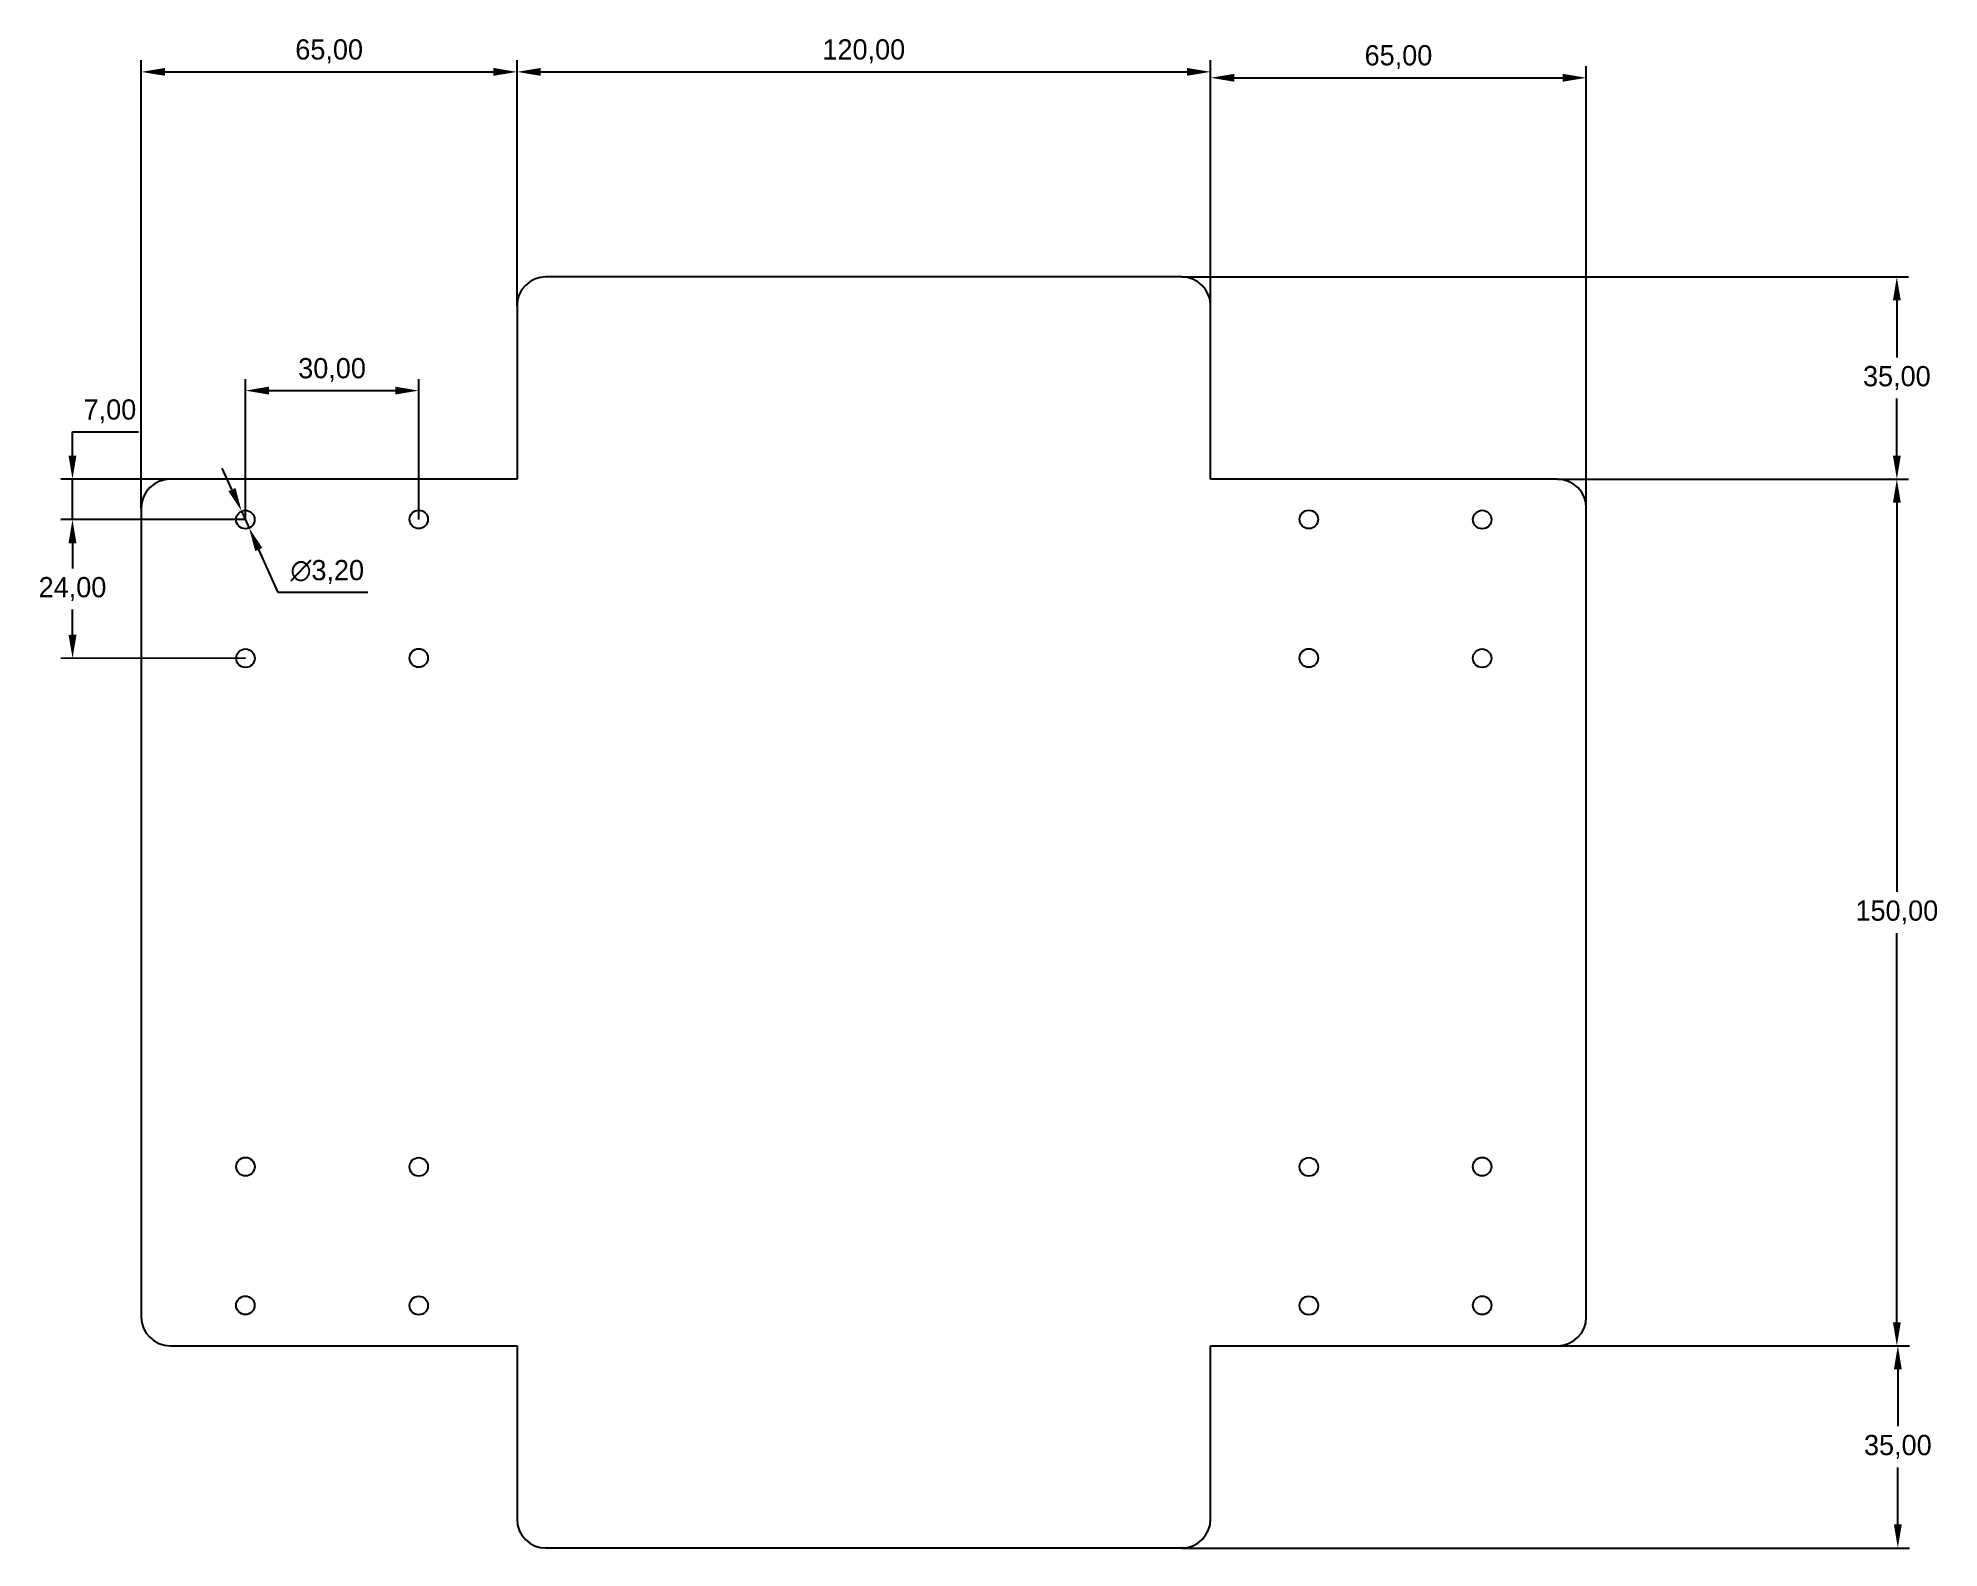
# Model space of a CAD drawing. Header units: millimetres. Extents: x -85 to 244, y -148 to 113.
import ezdxf

# ---------------------------------------------------------------- set-up
doc = ezdxf.new("R2010")
doc.units = ezdxf.units.MM
doc.header["$PDSIZE"] = -1
doc.dimstyles.new('ISO-25', dxfattribs={"dimtxt": 2.5, "dimasz": 2.5, "dimexe": 1.25, "dimexo": 0.625, "dimtad": 1, "dimtxsty": 'Standard', "dimcen": 2.5, "dimadec": 0, "dimazin": 0, "dimtfac": 1, "dimtmove": 0, "dimatfit": 3, "dimfxl": 1, "dimarcsym": 0})

# ---------------------------------------------------------------- blocks, each defined once
blk = doc.blocks.new('*D2')
at = {"color": 0, "lineweight": -2, "transparency": 16777216}
for p, q in [((-51.4, 34.83), (-53.07, 38.55)), ((-49.73, 31.1), (-48.43, 28.18)), ((-43.43, 17), (-46.76, 24.46)), ((-27.91, 17), (-43.43, 17))]:
    blk.add_line(p, q, dxfattribs=at)
at = {"color": 0, "transparency": 16777216}
for points in [[(-50.78, 35.1), (-52.02, 34.55), (-49.73, 31.1)], [(-46.14, 24.73), (-47.38, 24.18), (-48.43, 28.18)]]:
    blk.add_solid(points, dxfattribs=at)
at = {"layer": 'Defpoints', "color": 0, "transparency": 16777216}
for p in [(-49.73, 31.1), (-48.43, 28.18)]:
    blk.add_point(p, dxfattribs=at)
at = {"color": 0, "transparency": 16777216, "insert": (-34.91, 20.57), "char_height": 3.5, "attachment_point": 5}
blk.add_mtext('∅3,20', dxfattribs=at)
blk = doc.blocks.new('*D3')
at = {"color": 0, "lineweight": -2, "transparency": 16777216}
for p, q in [((-78.99, 40.72), (-78.99, 44.8)), ((-78.99, 44.8), (-67.55, 44.8)), ((-49.08, 36.64), (-80.99, 36.64)), ((-78.99, 29.64), (-78.99, 36.64)), ((-49.08, 29.64), (-80.99, 29.64)), ((-78.99, 25.56), (-78.99, 21.48))]:
    blk.add_line(p, q, dxfattribs=at)
at = {"color": 0, "transparency": 16777216}
for points in [[(-79.67, 40.72), (-78.31, 40.72), (-78.99, 36.64)], [(-79.67, 25.56), (-78.31, 25.56), (-78.99, 29.64)]]:
    blk.add_solid(points, dxfattribs=at)
at = {"layer": 'Defpoints', "color": 0, "transparency": 16777216}
for p in [(-78.99, 36.64), (-49.08, 36.64), (-49.08, 29.64)]:
    blk.add_point(p, dxfattribs=at)
at = {"color": 0, "transparency": 16777216, "insert": (-72.51, 48.37), "char_height": 3.5, "attachment_point": 5}
blk.add_mtext('7,00', dxfattribs=at)
blk = doc.blocks.new('*D4')
at = {"color": 0, "lineweight": -2, "transparency": 16777216}
for p, q in [((-49.08, 29.64), (-81, 29.61)), ((-79, 25.54), (-78.99, 21.18)), ((-78.98, 9.7), (-78.99, 14.05)), ((-49.06, 5.64), (-80.98, 5.61))]:
    blk.add_line(p, q, dxfattribs=at)
at = {"color": 0, "transparency": 16777216}
for points in [[(-78.32, 25.54), (-79.68, 25.53), (-79, 29.62)], [(-78.3, 9.7), (-79.66, 9.69), (-78.98, 5.62)]]:
    blk.add_solid(points, dxfattribs=at)
at = {"layer": 'Defpoints', "color": 0, "transparency": 16777216}
for p in [(-79, 29.62), (-49.08, 29.64), (-49.06, 5.64)]:
    blk.add_point(p, dxfattribs=at)
at = {"color": 0, "transparency": 16777216, "insert": (-78.99, 17.62), "char_height": 3.5, "attachment_point": 5}
blk.add_mtext('24,00', dxfattribs=at)
blk = doc.blocks.new('*D6')
at = {"color": 0, "lineweight": -2, "transparency": 16777216}
for p, q in [((112.92, 71.64), (238.65, 71.64)), ((236.65, 67.56), (236.65, 57.71)), ((236.65, 40.72), (236.65, 50.58)), ((177.92, 36.64), (238.65, 36.64))]:
    blk.add_line(p, q, dxfattribs=at)
at = {"color": 0, "transparency": 16777216}
for points in [[(235.97, 67.56), (237.33, 67.56), (236.65, 71.64)], [(235.97, 40.72), (237.33, 40.72), (236.65, 36.64)]]:
    blk.add_solid(points, dxfattribs=at)
at = {"layer": 'Defpoints', "color": 0, "transparency": 16777216}
for p in [(112.92, 71.64), (177.92, 36.64), (236.65, 36.64)]:
    blk.add_point(p, dxfattribs=at)
at = {"color": 0, "transparency": 16777216, "insert": (236.65, 54.14), "char_height": 3.5, "attachment_point": 5}
blk.add_mtext('35,00', dxfattribs=at)
blk = doc.blocks.new('*D7')
at = {"color": 0, "lineweight": -2, "transparency": 16777216}
for p, q in [((177.92, 36.64), (238.65, 36.64)), ((236.65, 32.56), (236.65, -34.79)), ((236.65, -109.28), (236.65, -41.92)), ((177.92, -113.36), (238.65, -113.36))]:
    blk.add_line(p, q, dxfattribs=at)
at = {"color": 0, "transparency": 16777216}
for points in [[(235.97, 32.56), (237.33, 32.56), (236.65, 36.64)], [(235.97, -109.28), (237.33, -109.28), (236.65, -113.36)]]:
    blk.add_solid(points, dxfattribs=at)
at = {"layer": 'Defpoints', "color": 0, "transparency": 16777216}
for p in [(177.92, 36.64), (177.92, -113.36), (236.65, -113.36)]:
    blk.add_point(p, dxfattribs=at)
at = {"color": 0, "transparency": 16777216, "insert": (236.65, -38.36), "char_height": 3.5, "attachment_point": 5}
blk.add_mtext('150,00', dxfattribs=at)
blk = doc.blocks.new('*D8')
at = {"color": 0, "lineweight": -2, "transparency": 16777216}
for p, q in [((177.92, -113.36), (238.82, -113.36)), ((236.82, -117.44), (236.82, -127.29)), ((236.82, -144.28), (236.82, -134.42)), ((112.92, -148.36), (238.82, -148.36))]:
    blk.add_line(p, q, dxfattribs=at)
at = {"color": 0, "transparency": 16777216}
for points in [[(236.14, -117.44), (237.5, -117.44), (236.82, -113.36)], [(236.14, -144.28), (237.5, -144.28), (236.82, -148.36)]]:
    blk.add_solid(points, dxfattribs=at)
at = {"layer": 'Defpoints', "color": 0, "transparency": 16777216}
for p in [(177.92, -113.36), (236.82, -113.36), (112.92, -148.36)]:
    blk.add_point(p, dxfattribs=at)
at = {"color": 0, "transparency": 16777216, "insert": (236.82, -130.86), "char_height": 3.5, "attachment_point": 5}
blk.add_mtext('35,00', dxfattribs=at)
blk = doc.blocks.new('*D9')
at = {"color": 0, "lineweight": -2, "transparency": 16777216}
for p, q in [((-67.08, 31.64), (-67.08, 109.13)), ((-2.08, 66.64), (-2.08, 109.13)), ((-63, 107.13), (-6.16, 107.13))]:
    blk.add_line(p, q, dxfattribs=at)
at = {"color": 0, "transparency": 16777216}
for points in [[(-63, 107.81), (-63, 106.45), (-67.08, 107.13)], [(-6.16, 107.81), (-6.16, 106.45), (-2.08, 107.13)]]:
    blk.add_solid(points, dxfattribs=at)
at = {"layer": 'Defpoints', "color": 0, "transparency": 16777216}
for p in [(-2.08, 107.13), (-2.08, 66.64), (-67.08, 31.64)]:
    blk.add_point(p, dxfattribs=at)
at = {"color": 0, "transparency": 16777216, "insert": (-34.58, 110.69), "char_height": 3.5, "attachment_point": 5}
blk.add_mtext('65,00', dxfattribs=at)
blk = doc.blocks.new('*D10')
at = {"color": 0, "lineweight": -2, "transparency": 16777216}
for p, q in [((-2.08, 66.64), (-2.08, 109.13)), ((117.92, 66.64), (117.92, 109.13)), ((2, 107.13), (113.84, 107.13))]:
    blk.add_line(p, q, dxfattribs=at)
at = {"color": 0, "transparency": 16777216}
for points in [[(2, 107.81), (2, 106.45), (-2.08, 107.13)], [(113.84, 107.81), (113.84, 106.45), (117.92, 107.13)]]:
    blk.add_solid(points, dxfattribs=at)
at = {"layer": 'Defpoints', "color": 0, "transparency": 16777216}
for p in [(117.92, 107.13), (-2.08, 66.64), (117.92, 66.64)]:
    blk.add_point(p, dxfattribs=at)
at = {"color": 0, "transparency": 16777216, "insert": (57.92, 110.69), "char_height": 3.5, "attachment_point": 5}
blk.add_mtext('120,00', dxfattribs=at)
blk = doc.blocks.new('*D11')
at = {"color": 0, "lineweight": -2, "transparency": 16777216}
for p, q in [((117.92, 66.64), (117.92, 108.11)), ((122, 106.11), (178.84, 106.11)), ((182.92, 31.64), (182.92, 108.11))]:
    blk.add_line(p, q, dxfattribs=at)
at = {"color": 0, "transparency": 16777216}
for points in [[(122, 106.79), (122, 105.43), (117.92, 106.11)], [(178.84, 106.79), (178.84, 105.43), (182.92, 106.11)]]:
    blk.add_solid(points, dxfattribs=at)
at = {"layer": 'Defpoints', "color": 0, "transparency": 16777216}
for p in [(182.92, 106.11), (117.92, 66.64), (182.92, 31.64)]:
    blk.add_point(p, dxfattribs=at)
at = {"color": 0, "transparency": 16777216, "insert": (150.42, 109.68), "char_height": 3.5, "attachment_point": 5}
blk.add_mtext('65,00', dxfattribs=at)
blk = doc.blocks.new('*D12')
at = {"color": 0, "lineweight": -2, "transparency": 16777216}
for p, q in [((-49.08, 29.64), (-49.08, 53.96)), ((-19.08, 29.67), (-19.08, 53.96)), ((-45, 51.96), (-23.16, 51.96))]:
    blk.add_line(p, q, dxfattribs=at)
at = {"color": 0, "transparency": 16777216}
for points in [[(-45, 52.64), (-45, 51.28), (-49.08, 51.96)], [(-23.16, 52.64), (-23.16, 51.28), (-19.08, 51.96)]]:
    blk.add_solid(points, dxfattribs=at)
at = {"layer": 'Defpoints', "color": 0, "transparency": 16777216}
for p in [(-19.08, 51.96), (-49.08, 29.64), (-19.08, 29.67)]:
    blk.add_point(p, dxfattribs=at)
at = {"color": 0, "transparency": 16777216, "insert": (-34.08, 55.52), "char_height": 3.5, "attachment_point": 5}
blk.add_mtext('30,00', dxfattribs=at)

msp = doc.modelspace()

# ---------------------------------------------------------------- linework, layer by layer
at = {"color": 7, "linetype": 'Continuous', "lineweight": 25}
for p, q in [((112.918, 71.642), (2.918, 71.642)), ((-2.082, 66.642), (-2.082, 36.642)), ((117.918, 36.642), (117.918, 66.642)), ((-2.082, 36.642), (-62.082, 36.642)), ((177.918, 36.642), (117.918, 36.642)), ((-67.082, 31.642), (-67.082, -108.358)), ((182.918, -108.358), (182.918, 31.642)), ((-62.082, -113.358), (-2.082, -113.358)), ((-2.082, -113.358), (-2.082, -143.358)), ((117.918, -113.358), (177.918, -113.358)), ((117.918, -143.358), (117.918, -113.358)), ((2.918, -148.358), (112.918, -148.358))]:
    msp.add_line(p, q, dxfattribs=at)
for centre in [(-49.081, 29.642), (-19.081, 29.673), (134.918, 29.673), (164.918, 29.642), (-49.06, 5.642), (-19.081, 5.673), (134.918, 5.673), (164.896, 5.642), (-49.06, -82.358), (-19.081, -82.39), (134.918, -82.39), (164.896, -82.358), (-49.081, -106.358), (-19.081, -106.39), (134.918, -106.39), (164.918, -106.358)]:
    msp.add_circle(centre, 1.6, dxfattribs=at)
for centre, start, end in [((2.918, 66.642), 90, 180), ((112.918, 66.642), 0, 90), ((-62.082, 31.642), 90, 180), ((177.918, 31.642), 0, 90), ((-62.082, -108.358), 180, 270), ((177.918, -108.358), 270, 0), ((2.918, -143.358), 180, 270), ((112.918, -143.358), 270, 0)]:
    msp.add_arc(centre, 5, start, end, dxfattribs=at)

# ---------------------------------------------------------------- dimensions: what is measured, and where the dimension line sits
for base, p1, p2, picture, middle in [((-2.082, 107.129), (-67.082, 31.642), (-2.082, 66.642), '*D9', (-34.582, 110.695)), ((117.918, 107.129), (-2.082, 66.642), (117.918, 66.642), '*D10', (57.918, 110.695)), ((-19.081, 51.957), (-49.081, 29.642), (-19.081, 29.673), '*D12', (-34.081, 55.523))]:
    dim = msp.add_linear_dim(base=base, p1=p1, p2=p2, dimstyle='ISO-25', override={"dimtxt": 3.5, "dimasz": 4.08, "dimexe": 2, "dimexo": 0, "dimgap": 1.524, "dimtih": 1, "dimtoh": 1, "dimzin": 0, "dimadec": 2, "dimtzin": 0})
    dim.commit()
    dim.dimension.update_dxf_attribs({"geometry": picture, "text_midpoint": middle})
for base, p1, p2, angle, picture, middle in [((182.918, 106.113), (117.918, 66.642), (182.918, 31.642), 180, '*D11', (150.418, 109.679)), ((236.651, 36.642), (112.918, 71.642), (177.918, 36.642), 270, '*D6', (236.651, 54.142)), ((-78.993, 36.642), (-49.081, 29.642), (-49.081, 36.642), 90, '*D3', (-72.511, 48.368)), ((236.651, -113.358), (177.918, 36.642), (177.918, -113.358), 270, '*D7', (236.651, -38.358)), ((236.819, -113.358), (112.918, -148.358), (177.918, -113.358), 90, '*D8', (236.819, -130.858))]:
    dim = msp.add_linear_dim(base=base, p1=p1, p2=p2, angle=angle, dimstyle='ISO-25', override={"dimtxt": 3.5, "dimasz": 4.08, "dimexe": 2, "dimexo": 0, "dimgap": 1.524, "dimtih": 1, "dimtoh": 1, "dimzin": 0, "dimadec": 2, "dimtzin": 0})
    dim.commit()
    dim.dimension.update_dxf_attribs({"geometry": picture, "text_midpoint": middle})
dim = msp.add_diameter_dim_2p(p1=(-49.734, 31.103), p2=(-48.428, 28.181), dimstyle='ISO-25', override={"dimtxt": 3.5, "dimasz": 4.08, "dimexe": 2, "dimexo": 0, "dimgap": 1.524, "dimtih": 1, "dimtoh": 1, "dimzin": 0, "dimadec": 2, "dimtzin": 0})
dim.commit()
dim.dimension.update_dxf_attribs({"geometry": '*D2', "text_midpoint": (-34.906, 17.005), "dimtype": 163})
dim = msp.add_aligned_dim(p1=(-49.06, 5.642), p2=(-49.081, 29.642), distance=29.918, dimstyle='ISO-25', override={"dimtxt": 3.5, "dimasz": 4.08, "dimexe": 2, "dimexo": 0, "dimgap": 1.524, "dimtih": 1, "dimtoh": 1, "dimzin": 0, "dimadec": 2, "dimtzin": 0})
dim.commit()
dim.dimension.update_dxf_attribs({"geometry": '*D4', "text_midpoint": (-78.989, 17.615)})

doc.saveas('drawing.dxf')
